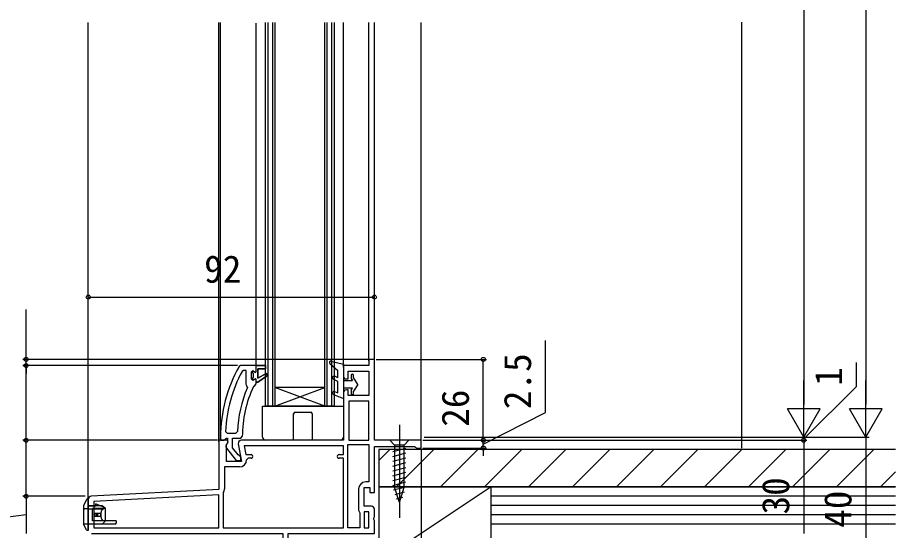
# Model space of a CAD drawing. Units: millimetres, scale not verified. Extents: x -525 to 525, y -785 to 780.
# Drawn here: x -347.7 to -65.5, y 47.3 to 212.2 of the extents above; entities that cross this region are included whole.
import ezdxf
from ezdxf.enums import TextEntityAlignment as Align

# ---------------------------------------------------------------- set-up
doc = ezdxf.new("R2010")
doc.units = ezdxf.units.MM
doc.header["$LTSCALE"] = 4
for name, color, linetype in [('0-2_YKK_11', 7, 'Continuous'), ('0-3_YKK_12', 2, 'Continuous'), ('0-4_YKK_13', 4, 'Continuous'), ('0-6_YKK_D', 6, 'Continuous'), ('0-8_YSS_K', 3, 'Continuous'), ('0-9_YSS_KE', 3, 'Continuous')]:
    doc.layers.add(name, color=color, linetype=linetype)
doc.styles.add('ＭＳ ゴシック', font='')
doc.styles.get('ＭＳ ゴシック').set_extended_font_data('MS Gothic')

msp = doc.modelspace()

# ---------------------------------------------------------------- linework, layer by layer
at = {"layer": '0-2_YKK_11'}
msp.add_line((-325, 57.351), (-325, 47.3), dxfattribs=at)
for points in [[(-234, 55.102), (-236.3, 55.102), (-236.3, 61.102), (-234.5, 61.102), (-234.5, 59.502), (-233, 59.502), (-233, 74.3), (-220.092, 74.3), (-219.796, 74.05), (-219.5, 73.8), (-218, 73.8), (-218, 76.3), (-233, 76.3), (-233, 102.3), (-234.8, 102.3), (-234.8, 100.3), (-243, 100.3), (-243, 97)], [(-271, 100.3), (-276.047, 100.3), (-276.482, 100.047)], [(-271.926, 93.609), (-271.486, 93.9), (-271, 94.4), (-271, 95), (-270.5, 95), (-267.368, 97.087), (-267.789, 97.765), (-270.5, 96.2), (-270.5, 99.3), (-268, 99.3), (-268, 100.3), (-271, 100.3), (-268, 100.3), (-268, 99.3), (-270.5, 99.3), (-270.5, 96.2), (-267.789, 97.765), (-267.368, 97.087), (-270.5, 95), (-271, 95), (-271, 95.8), (-271.3, 96.1), (-271.59, 95.875), (-272.075, 95.5), (-272.1, 95.5), (-272.1, 96.306), (-271.837, 96.604), (-271.837, 97.596), (-272.1, 97.894), (-272.1, 98.7), (-272.6, 98.2), (-272.6, 96), (-272.1, 95.5), (-272.1, 96.306), (-271.837, 96.604), (-271.837, 97.596), (-272.1, 97.894), (-272.1, 98.7), (-271.59, 98.325), (-271.3, 98.1)], [(-271.3, 98.1), (-271, 98.4), (-271, 100.3)], [(-274.2, 94.188), (-274.2, 98.7), (-275.106, 98.7), (-275.545, 98.438)], [(-242, 96), (-241.5, 96), (-241.5, 98.5), (-234.8, 98.5), (-234.8, 90.7), (-241.5, 90.7), (-241.5, 92.5), (-242, 92.5)], [(-273.855, 93.204), (-274.008, 93.794), (-274.2, 94.188)], [(-243, 91.5), (-243, 76.3), (-275.8, 76.3)], [(-280.863, 79.12), (-280.363, 78.6), (-277.561, 78.6), (-277.061, 79.078)], [(-276.785, 75.126), (-275.793, 69.5), (-280.6, 69.5), (-280.6, 74.856), (-280.058, 75.724), (-280.377, 76.3), (-283, 76.3), (-283, 60.501), (-324.052, 58.35)], [(-282.5, 77.3), (-282.5, 76.3), (-281.4, 76.3), (-280.904, 76.737), (-280.606, 77), (-280.2, 77), (-280.2, 75.6), (-280.4, 75.2)], [(-280.587, 73.783), (-277.475, 69.8), (-276, 69.8), (-276, 70.901), (-276.475, 71.401), (-276.845, 71.592), (-278.6, 73.839), (-278.6, 77), (-275.999, 77), (-275.499, 77.497)], [(-244.4, 71.7), (-243, 71.7), (-243, 74.5), (-274.847, 74.5), (-274.353, 71.7), (-272.689, 71.7)], [(-241.6, 48.1), (-241.6, 74.9), (-234.8, 74.9), (-234.8, 62.902), (-235.8, 62.902)], [(-281.6, 48.1), (-243, 48.1), (-243, 70.5), (-244.4, 70.5)], [(-272.689, 70.5), (-273.589, 70.5), (-274.089, 70)], [(-276.389, 67.7), (-281.2, 67.7), (-281.2, 60.702)], [(-281.526, 59.55), (-281.6, 59.288), (-281.6, 48.1)], [(-238.1, 60.602), (-238.1, 53.802), (-237.9, 53.402), (-237.7, 53.002), (-237.7, 48.1), (-241.6, 48.1)], [(-324, 46.3), (-262.5, 46.3), (-262.5, 18.3), (-260, 18.3), (-260, 19.646), (-260.35, 20.123), (-260.7, 20.6), (-260.7, 46.3), (-233, 46.3), (-233, 50.377), (-233.188, 50.768), (-233.188, 51.236), (-233, 51.626), (-233, 54.102)]]:
    msp.add_lwpolyline(points, dxfattribs=at)
for points in [[(-234.8, 76.3), (-234.8, 88.9), (-241.2, 88.9), (-241.2, 76.3)], [(-283, 58.699), (-323.2, 56.592), (-323.2, 48.1), (-283, 48.1)], [(-234.8, 48.102), (-234.8, 53.302), (-236.3, 53.302), (-236.3, 48.102)]]:
    msp.add_lwpolyline(points, close=True, dxfattribs=at)
for centre, radius, start, end in [((-236.5, 77.3), 46, 150.36285, 180.00001), ((-236.5, 77.3), 44.4, 151.57018, 177.65008), ((-242, 97), 1, 180.00001, 269.99999), ((-236.5, 77.3), 40.6, 156.93796, 177.4899), ((-236.5, 77.3), 39, 155.28016, 179.70988), ((-242, 91.5), 1, 90.00001, 179.99999), ((-275.8, 75.3), 1, 90, 189.99998), ((-279.8, 74.4), 1, 126.86989, 218.08672), ((-272.689, 71.1), 0.6, 269.99999, 90.00001), ((-244.4, 71.1), 0.6, 89.99999, 270.00001), ((-276.389, 70), 2.3, 270.00001, 359.99999), ((-235.8, 60.602), 2.3, 90.00001, 179.99999), ((-283.4, 60.702), 2.2, 328.41364, 0.00001), ((-324, 57.351), 1, 93.00003, 180), ((-234, 54.102), 1, 0.00001, 89.99999)]:
    msp.add_arc(centre, radius, start, end, dxfattribs=at)
at = {"layer": '0-3_YKK_12'}
for p, q in [((-325, 57.497), (-325, 210.638)), ((-283, 75.8), (-283, 210.638)), ((-282.5, 76.3), (-282.5, 210.638)), ((-271, 100.3), (-271, 210.338)), ((-268, 87.3), (-268, 210.638)), ((-267.3, 210.638), (-267.3, 87.3)), ((-265.7, 87.3), (-265.7, 210.638)), ((-265, 210.638), (-265, 87.3)), ((-249, 87.3), (-249, 210.638)), ((-248.3, 210.638), (-248.3, 87.3)), ((-246.7, 87.3), (-246.7, 210.638)), ((-246, 210.638), (-246, 87.3)), ((-243, 99.8), (-243, 210.638)), ((-234.8, 101.8), (-234.8, 210.638)), ((-233, 100.8), (-233, 210.638)), ((-218, 75.8), (-218, 210.638)), ((-249, 87.3), (-265, 93.3)), ((-246, 87.3), (-268, 87.3)), ((-283, 57.497), (-283, 58.174))]:
    msp.add_line(p, q, dxfattribs=at)
msp.add_lwpolyline([(-265, 87.3), (-249, 93.3), (-265, 93.3)], dxfattribs=at)
at = {"layer": '0-4_YKK_13'}
for p, q in [((-247.004, 101.688), (-243, 100.7)), ((-247.367, 101.002), (-244.8, 98.7)), ((-243, 100.7), (-243, 89.7)), ((-244.8, 96.331), (-245.766, 96.842)), ((-244.8, 96.331), (-244.8, 98.7)), ((-240.5, 97.1), (-240.5, 96.35)), ((-240.446, 96.15), (-240.071, 95.5)), ((-239.7, 96.466), (-239.7, 97.1)), ((-238.3, 94.25), (-239.7, 96.466)), ((-243, 95.5), (-240.071, 95.5)), ((-238.3, 94.25), (-239.7, 92.034)), ((-246.193, 91.039), (-243, 89.7)), ((-245.807, 91.961), (-244.8, 91.539)), ((-240.071, 93), (-243, 93)), ((-240.5, 92.15), (-240.5, 91.4)), ((-240.446, 92.35), (-240.071, 93)), ((-239.7, 91.4), (-239.7, 92.034)), ((-259, 76.3), (-259, 84.8)), ((-258.5, 85.3), (-253.5, 85.3)), ((-253, 84.8), (-253, 76.3)), ((-243, 87.3), (-243, 77.3)), ((-225, 81.3), (-225, 51.3)), ((-259, 76.3), (-268, 76.3)), ((-244, 76.3), (-253, 76.3)), ((-221.9, 76.3), (-228.1, 76.3)), ((-228.1, 76.3), (-226.55, 74.75)), ((-221.9, 76.3), (-223.45, 74.75)), ((-227.1, 72.665), (-222.9, 73.79)), ((-226.55, 74.75), (-226.55, 61.216)), ((-223.45, 74.75), (-226.55, 74.75)), ((-223.45, 61.216), (-223.45, 74.75)), ((-227.1, 71.112), (-222.9, 72.237)), ((-227.1, 69.559), (-222.9, 70.684)), ((-227.1, 68.006), (-222.9, 69.131)), ((-227.1, 66.453), (-222.9, 67.579)), ((-227.1, 64.9), (-222.9, 66.026)), ((-227.1, 63.347), (-222.9, 64.473)), ((-227.1, 61.794), (-222.9, 62.92)), ((-226.841, 60.311), (-222.9, 61.367)), ((-225, 56.3), (-226.55, 61.216)), ((-226.39, 58.879), (-223.354, 59.692)), ((-225, 56.3), (-223.45, 61.216)), ((-325.583, 57.185), (-326.5, 55.351)), ((-325, 57.351), (-325.294, 57.351)), ((-325, 54.851), (-325, 57.351)), ((-325, 47.351), (-325, 56.851)), ((-225.938, 57.447), (-223.889, 57.996)), ((-326.5, 55.351), (-326.5, 49.351)), ((-325, 54.251), (-326.2, 54.251)), ((-325, 54.251), (-326.063, 54.251)), ((-320.5, 55.251), (-325, 55.251)), ((-325, 55.251), (-322.6, 55.251)), ((-323.7, 50.351), (-323.7, 54.351)), ((-319.5, 54.351), (-323.7, 54.351)), ((-322.6, 55.251), (-322.6, 55.851)), ((-319.5, 54.351), (-320.5, 55.251)), ((-319.5, 50.351), (-319.5, 54.351)), ((-323.1, 52.851), (-321.093, 52.851)), ((-323.1, 52.851), (-323.1, 51.851)), ((-323.1, 51.851), (-321.093, 51.851)), ((-322.966, 52.851), (-322.966, 51.851)), ((-322.5, 52.851), (-322.5, 51.851)), ((-322.313, 52.851), (-322.313, 51.851)), ((-322, 52.851), (-322, 51.851)), ((-325.583, 47.517), (-326.5, 49.351)), ((-325, 49.351), (-326.5, 49.351)), ((-316.3, 49.351), (-325, 49.351)), ((-325, 48.851), (-325, 47.351)), ((-316, 50.351), (-323.7, 50.351)), ((-319.5, 50.351), (-320.5, 49.351)), ((-316.3, 49.351), (-316, 49.651)), ((-316, 50.351), (-316, 49.651)), ((-325.315, 47.351), (-325, 47.351))]:
    msp.add_line(p, q, dxfattribs=at)
for points in [[(-244.8, 91.539), (-244.8, 95.2), (-246.234, 95.958)], [(-269, 77.3), (-269, 87.3), (-243, 87.3)], [(-325, 54.251), (-320, 54.251), (-320, 54.751)], [(-320, 54.751), (-321.182, 55.251), (-322.6, 55.851)]]:
    msp.add_lwpolyline(points, dxfattribs=at)
for centre, radius, start, end in [((-247.1, 101.3), 0.4, 76.1348, 228.11337), ((-246, 96.4), 0.5, 62.13522, 242.13522), ((-240.1, 97.1), 0.4, 0, 179.99781), ((-240.1, 96.35), 0.4, 180, 209.9989), ((-246, 91.5), 0.5, 67.25283, 247.25283), ((-240.1, 92.15), 0.4, 149.99841, 180), ((-240.1, 91.4), 0.4, 179.99781, 0), ((-258.5, 84.8), 0.5, 90, 180), ((-253.5, 84.8), 0.5, 0, 90), ((-268, 77.3), 1, 180, 270), ((-244, 77.3), 1, 270, 0), ((-325.315, 57.051), 0.3, 90, 153.43495), ((-326.2, 54.551), 0.3, 180, 270), ((-325.315, 47.651), 0.3, 206.56505, 270)]:
    msp.add_arc(centre, radius, start, end, dxfattribs=at)
for centre, ratio, start_param, end_param in [((-318.711, 52.351), 0.789474, 0.8097836, 2.3318091), ((-318.346, 52.351), 0.961538, 1.3975167, 1.744076)]:
    msp.add_ellipse(centre, major_axis=(0, 2.9), ratio=ratio, start_param=start_param, end_param=end_param, dxfattribs=at)
at = {"layer": '0-6_YKK_D'}
for p, q in [((-75, 376.8), (-75, 87.8)), ((-95, 346.8), (-95, 87.8)), ((-325, 122.3), (-233, 122.3)), ((-345, 102.3), (-345, 118.355)), ((-234.9, 102.3), (-346, 102.3)), ((-345, 100.3), (-345, 102.3)), ((-232.5, 102.3), (-197, 102.3)), ((-198, 76.3), (-198, 102.3)), ((-277.047, 100.3), (-346, 100.3)), ((-277.047, 100.3), (-346, 100.3)), ((-345, 76.3), (-345, 100.3)), ((-345, 100.3), (-345, 97.75)), ((-95, 77.3), (-95, 95.487)), ((-75, 77.3), (-75, 95.487)), ((-95, 77.3), (-100.25, 86.393)), ((-89.75, 86.393), (-100.25, 86.393)), ((-95, 77.3), (-89.75, 86.393)), ((-75, 77.3), (-80.25, 86.393)), ((-69.75, 86.393), (-80.25, 86.393)), ((-75, 77.3), (-69.75, 86.393)), ((-95, 77.3), (-95, 79.85)), ((-283.5, 76.3), (-346, 76.3)), ((-283.5, 76.3), (-346, 76.3)), ((-345, 58.3), (-345, 76.3)), ((-217.5, 76.3), (-94, 76.3)), ((-217.5, 76.3), (-197, 76.3)), ((-217.5, 76.3), (-197, 76.3)), ((-217.5, 76.3), (-94, 76.3)), ((-217, 77.3), (-74, 77.3)), ((-217, 77.3), (-74, 77.3)), ((-217, 77.3), (-94, 77.3)), ((-217, 77.3), (-94, 77.3)), ((-198, 76.3), (-198, 78.85)), ((-198, 73.8), (-198, 76.3)), ((-198, 73.8), (-198, 76.3)), ((-95, 77.3), (-95, 76.3)), ((-95, 77.3), (-95, 76.3)), ((-95, 76.3), (-95, 46.3)), ((-95, 76.3), (-95, 73.75)), ((-75, 77.3), (-75, 37.3)), ((-217.5, 73.8), (-197, 73.8)), ((-198, 73.8), (-198, 71.25)), ((-218, 73.3), (-218, -2.7)), ((-326, 58.3), (-346, 58.3)), ((-326, 58.3), (-346, 58.3)), ((-345, 58.3), (-345, 46.3))]:
    msp.add_line(p, q, dxfattribs=at)
for points in [[(-198, 75.05), (-178, 85.175), (-178, 108.402)], [(-95, 76.8), (-78, 93.624), (-78, 101.237)], [(-345, 52.3), (-365, 49.734), (-365, 31.007)]]:
    msp.add_lwpolyline(points, dxfattribs=at)
for centre in [(-325, 122.3), (-233, 122.3), (-345, 102.3), (-198, 102.3), (-345, 100.3), (-345, 100.3), (-345, 76.3), (-345, 76.3), (-198, 76.3), (-198, 76.3), (-95, 76.3), (-198, 73.8), (-345, 58.3), (-345, 58.3)]:
    msp.add_circle(centre, 0.637, dxfattribs=at)
at = {"layer": '0-8_YSS_K'}
for p, q in [((-115.001, 210.721), (-115.001, 73.8)), ((-231.598, 69.757), (-228.056, 73.3)), ((-225.913, 61.3), (-213.913, 73.3)), ((-211.771, 61.3), (-199.771, 73.3)), ((-197.629, 61.3), (-185.629, 73.3)), ((-183.487, 61.3), (-171.487, 73.3)), ((-169.345, 61.3), (-157.345, 73.3)), ((-155.203, 61.3), (-143.203, 73.3)), ((-141.061, 61.3), (-129.061, 73.3)), ((-126.918, 61.3), (-114.918, 73.3)), ((-112.776, 61.3), (-100.776, 73.3)), ((-98.634, 61.3), (-86.634, 73.3)), ((-84.492, 61.3), (-72.492, 73.3)), ((-70.35, 61.3), (-65.501, 66.149)), ((-195.501, 61.3), (-231.598, 37.3)), ((-65.501, 58.3), (-195.501, 58.3)), ((-65.501, 55.3), (-195.501, 55.3)), ((-65.501, 52.3), (-195.501, 52.3)), ((-65.501, 49.3), (-195.501, 49.3))]:
    msp.add_line(p, q, dxfattribs=at)
msp.add_lwpolyline([(-231.598, 37.3), (-195.501, 37.3), (-195.501, 61.3), (-231.598, 61.3)], close=True, dxfattribs=at)
at = {"layer": '0-9_YSS_KE'}
for p, q in [((-65.501, 73.3), (-231.598, 73.3)), ((-65.501, 61.3), (-195.501, 61.3)), ((-195.501, 37.3), (-195.501, 61.3))]:
    msp.add_line(p, q, dxfattribs=at)
msp.add_lwpolyline([(-231.598, 73.3), (-231.598, 61.3), (-65.501, 61.3)], dxfattribs=at)

# ---------------------------------------------------------------- texts
at = {"layer": '0-6_YKK_D', "style": 'ＭＳ ゴシック'}
msp.add_text('92', height=8.798, dxfattribs=at).set_placement((-287.761, 124.3), align=Align.BOTTOM_LEFT)
for s, p in [('2.5', (-180, 86.289)), ('1', (-80, 93.783)), ('26', (-200, 80.607)), ('30', (-97, 52.436)), ('40', (-77, 48.163))]:
    msp.add_text(s, height=8.798, rotation=90, dxfattribs=at).set_placement(p, align=Align.BOTTOM_LEFT)

doc.saveas('drawing.dxf')
